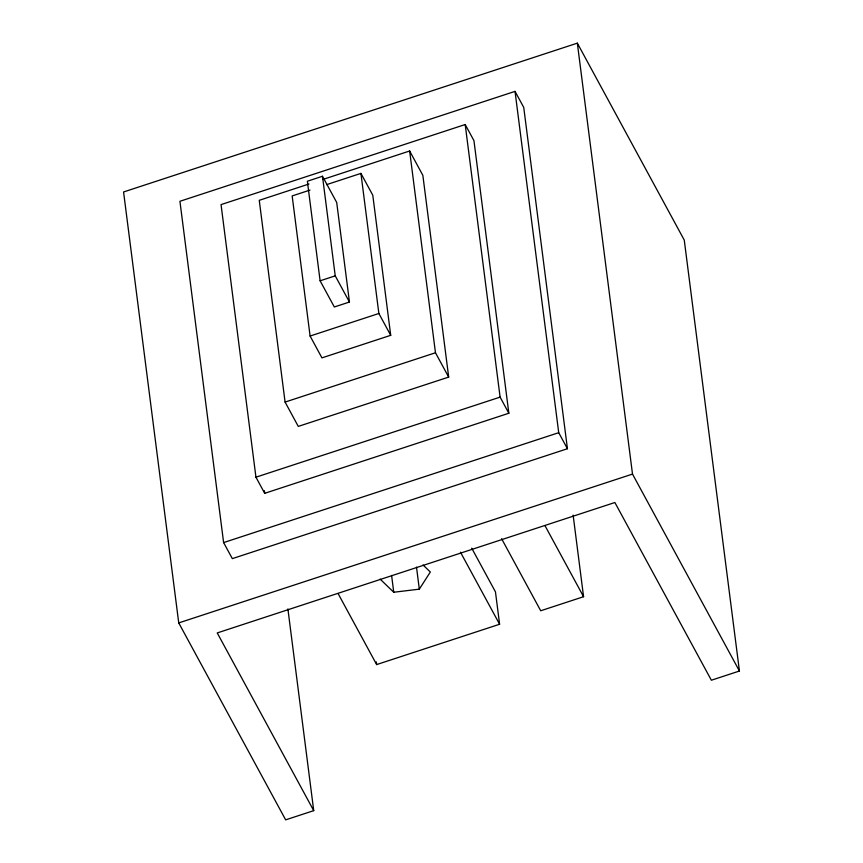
<?xml version="1.0" encoding="UTF-8"?>
<svg xmlns="http://www.w3.org/2000/svg" width="863" height="863" viewBox="0 0 863 863"><rect width="100%" height="100%" fill="white"/><g stroke="black" fill="none" stroke-linecap="round" stroke-linejoin="round"><path stroke-width="1.29" d="M380.098 579.084L393.744 592.245L419.321 589.159L430.335 572.018L423.053 564.995M313.722 810.648L217.239 632.935L614.877 502.514L711.371 680.227L739.429 671.026L684.262 240.087L577.336 43.15L123.571 191.974L178.738 622.913L285.664 819.85L313.722 810.648L287.897 608.922M515.028 91.381L179.925 201.284L223.614 542.59L232.33 558.631L567.433 448.728L523.744 107.433L515.028 91.381L558.717 432.687L567.433 448.728M465.2 124.531L221.047 204.607L255.944 477.196L264.693 493.323L508.846 413.248L473.949 140.647L465.2 124.531L500.098 397.12L508.846 413.248M322.492 176.268L307.368 181.23L320.108 280.809L334.326 306.98L349.45 302.028L336.699 202.449L322.492 176.268L335.232 275.847L349.45 302.028M308.954 184.013L259.256 200.324L285.081 402.082L298.285 426.408L448.684 377.088L422.848 175.318L409.645 150.993L322.978 179.418M309.99 190.087L292.158 195.933L310.097 336.041L321.942 357.875L390.712 335.319L372.784 195.211L360.928 173.387L326.548 184.66M320.108 280.809L335.232 275.847M310.097 336.041L378.868 313.485L360.928 173.387M285.081 402.082L435.47 352.762L409.645 150.993M255.944 477.196L500.098 397.12M223.614 542.59L558.717 432.687M178.738 622.913L632.503 474.089L577.336 43.15M338.08 593.55L376.646 664.575L499.601 624.251L495.459 591.878L471.727 548.167M573.129 515.135L583.571 596.711L540.713 610.767L501.597 538.706M632.503 474.089L739.429 671.026M545.006 525.686L583.571 596.711M435.47 352.762L448.684 377.088M378.868 313.485L390.712 335.319M460.475 552.201L499.601 624.251M416.505 567.142L419.321 589.159M391.597 575.416L393.744 592.245M376.311 661.899L376.646 664.575M264.348 490.648L264.693 493.323"/></g></svg>
